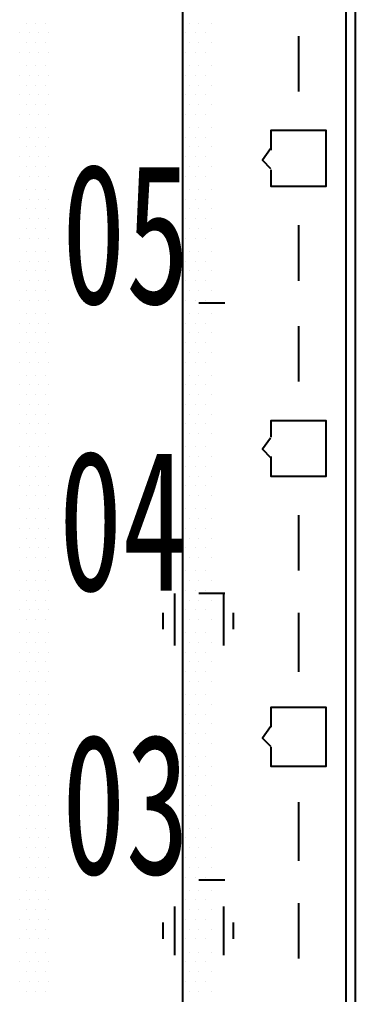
# Model space of a CAD drawing. Header units: metres. Extents: x 17 to 1264, y 17 to 859.
# Drawn here: x 242.06 to 256.89, y 149.32 to 192.4 of the extents above; entities that cross this region are included whole.
import ezdxf

# ---------------------------------------------------------------- set-up
doc = ezdxf.new("R2010")
doc.units = ezdxf.units.M
for name, color, linetype in [('LINES', 7, 'Continuous'), ('POLYLINES', 4, 'Continuous'), ('TEXTS', 3, 'Continuous')]:
    doc.layers.add(name, color=color, linetype=linetype)

msp = doc.modelspace()

# ---------------------------------------------------------------- linework, layer by layer
at = {"layer": 'LINES'}
for p, q in [((256.89, 128.74), (256.89, 731.23)), ((242.35, 192.24), (242.35, 192.24)), ((242.78, 192.24), (242.78, 192.24)), ((243.21, 192.24), (243.21, 192.24)), ((249.55, 192.24), (249.55, 192.24)), ((249.98, 192.24), (249.98, 192.24)), ((250.55, 192.24), (250.55, 192.24)), ((242.06, 191.81), (242.06, 191.81)), ((242.49, 191.81), (242.49, 191.81)), ((242.92, 191.81), (242.92, 191.81)), ((243.35, 191.81), (243.35, 191.81)), ((249.4, 191.81), (249.4, 191.81)), ((249.83, 191.81), (249.83, 191.81)), ((250.27, 191.81), (250.27, 191.81)), ((242.35, 191.38), (242.35, 191.38)), ((242.78, 191.38), (242.78, 191.38)), ((243.21, 191.38), (243.21, 191.38)), ((249.55, 191.38), (249.55, 191.38)), ((249.98, 191.38), (249.98, 191.38)), ((250.55, 191.38), (250.55, 191.38)), ((254.37, 191.66), (254.37, 189.22)), ((242.06, 190.94), (242.06, 190.94)), ((242.49, 190.94), (242.49, 190.94)), ((242.92, 190.94), (242.92, 190.94)), ((243.35, 190.94), (243.35, 190.94)), ((249.4, 190.94), (249.4, 190.94)), ((249.83, 190.94), (249.83, 190.94)), ((250.27, 190.94), (250.27, 190.94)), ((242.35, 190.37), (242.35, 190.37)), ((242.78, 190.37), (242.78, 190.37)), ((243.21, 190.37), (243.21, 190.37)), ((249.55, 190.37), (249.55, 190.37)), ((249.98, 190.37), (249.98, 190.37)), ((250.55, 190.37), (250.55, 190.37)), ((242.06, 189.94), (242.06, 189.94)), ((242.49, 189.94), (242.49, 189.94)), ((242.92, 189.94), (242.92, 189.94)), ((243.35, 189.94), (243.35, 189.94)), ((249.4, 189.94), (249.4, 189.94)), ((249.83, 189.94), (249.83, 189.94)), ((250.27, 189.94), (250.27, 189.94)), ((242.35, 189.5), (242.35, 189.5)), ((242.78, 189.5), (242.78, 189.5)), ((243.21, 189.5), (243.21, 189.5)), ((249.55, 189.5), (249.55, 189.5)), ((249.98, 189.5), (249.98, 189.5)), ((250.55, 189.5), (250.55, 189.5)), ((242.06, 189.07), (242.06, 189.07)), ((242.49, 189.07), (242.49, 189.07)), ((242.92, 189.07), (242.92, 189.07)), ((243.35, 189.07), (243.35, 189.07)), ((249.4, 189.07), (249.4, 189.07)), ((249.83, 189.07), (249.83, 189.07)), ((250.27, 189.07), (250.27, 189.07)), ((242.35, 188.64), (242.35, 188.64)), ((242.78, 188.64), (242.78, 188.64)), ((243.21, 188.64), (243.21, 188.64)), ((249.55, 188.64), (249.55, 188.64)), ((249.98, 188.64), (249.98, 188.64)), ((250.55, 188.64), (250.55, 188.64)), ((242.06, 188.21), (242.06, 188.21)), ((242.49, 188.21), (242.49, 188.21)), ((242.92, 188.21), (242.92, 188.21)), ((243.35, 188.21), (243.35, 188.21)), ((249.4, 188.21), (249.4, 188.21)), ((249.83, 188.21), (249.83, 188.21)), ((250.27, 188.21), (250.27, 188.21)), ((242.35, 187.63), (242.35, 187.63)), ((242.78, 187.63), (242.78, 187.63)), ((243.21, 187.63), (243.21, 187.63)), ((249.55, 187.63), (249.55, 187.63)), ((249.98, 187.63), (249.98, 187.63)), ((250.55, 187.63), (250.55, 187.63)), ((242.06, 187.2), (242.06, 187.2)), ((242.49, 187.2), (242.49, 187.2)), ((242.92, 187.2), (242.92, 187.2)), ((243.35, 187.2), (243.35, 187.2)), ((249.4, 187.2), (249.4, 187.2)), ((249.83, 187.2), (249.83, 187.2)), ((250.27, 187.2), (250.27, 187.2)), ((242.35, 186.77), (242.35, 186.77)), ((242.78, 186.77), (242.78, 186.77)), ((243.21, 186.77), (243.21, 186.77)), ((249.55, 186.77), (249.55, 186.77)), ((249.98, 186.77), (249.98, 186.77)), ((250.55, 186.77), (250.55, 186.77)), ((242.06, 186.34), (242.06, 186.34)), ((242.49, 186.34), (242.49, 186.34)), ((242.92, 186.34), (242.92, 186.34)), ((243.35, 186.34), (243.35, 186.34)), ((249.4, 186.34), (249.4, 186.34)), ((249.83, 186.34), (249.83, 186.34)), ((250.27, 186.34), (250.27, 186.34)), ((242.35, 185.9), (242.35, 185.9)), ((242.78, 185.9), (242.78, 185.9)), ((243.21, 185.9), (243.21, 185.9)), ((249.55, 185.9), (249.55, 185.9)), ((249.98, 185.9), (249.98, 185.9)), ((250.55, 185.9), (250.55, 185.9)), ((242.06, 185.47), (242.06, 185.47)), ((242.49, 185.47), (242.49, 185.47)), ((242.92, 185.47), (242.92, 185.47)), ((243.35, 185.47), (243.35, 185.47)), ((249.4, 185.47), (249.4, 185.47)), ((249.83, 185.47), (249.83, 185.47)), ((250.27, 185.47), (250.27, 185.47)), ((242.35, 184.9), (242.35, 184.9)), ((242.78, 184.9), (242.78, 184.9)), ((243.21, 184.9), (243.21, 184.9)), ((249.55, 184.9), (249.55, 184.9)), ((249.98, 184.9), (249.98, 184.9)), ((250.55, 184.9), (250.55, 184.9)), ((242.06, 184.46), (242.06, 184.46)), ((242.49, 184.46), (242.49, 184.46)), ((242.92, 184.46), (242.92, 184.46)), ((243.35, 184.46), (243.35, 184.46)), ((249.4, 184.46), (249.4, 184.46)), ((249.83, 184.46), (249.83, 184.46)), ((250.27, 184.46), (250.27, 184.46)), ((242.35, 184.03), (242.35, 184.03)), ((242.78, 184.03), (242.78, 184.03)), ((243.21, 184.03), (243.21, 184.03)), ((249.55, 184.03), (249.55, 184.03)), ((249.98, 184.03), (249.98, 184.03)), ((250.55, 184.03), (250.55, 184.03)), ((242.06, 183.6), (242.06, 183.6)), ((242.49, 183.6), (242.49, 183.6)), ((242.92, 183.6), (242.92, 183.6)), ((243.35, 183.6), (243.35, 183.6)), ((249.4, 183.6), (249.4, 183.6)), ((249.83, 183.6), (249.83, 183.6)), ((250.27, 183.6), (250.27, 183.6)), ((242.35, 183.17), (242.35, 183.17)), ((242.78, 183.17), (242.78, 183.17)), ((243.21, 183.17), (243.21, 183.17)), ((249.55, 183.17), (249.55, 183.17)), ((249.98, 183.17), (249.98, 183.17)), ((250.55, 183.17), (250.55, 183.17)), ((254.37, 183.31), (254.37, 180.86)), ((242.06, 182.74), (242.06, 182.74)), ((242.49, 182.74), (242.49, 182.74)), ((242.92, 182.74), (242.92, 182.74)), ((243.35, 182.74), (243.35, 182.74)), ((249.4, 182.74), (249.4, 182.74)), ((249.83, 182.74), (249.83, 182.74)), ((250.27, 182.74), (250.27, 182.74)), ((242.35, 182.16), (242.35, 182.16)), ((242.78, 182.16), (242.78, 182.16)), ((243.21, 182.16), (243.21, 182.16)), ((249.55, 182.16), (249.55, 182.16)), ((249.98, 182.16), (249.98, 182.16)), ((250.55, 182.16), (250.55, 182.16)), ((242.06, 181.73), (242.06, 181.73)), ((242.49, 181.73), (242.49, 181.73)), ((242.92, 181.73), (242.92, 181.73)), ((243.35, 181.73), (243.35, 181.73)), ((249.4, 181.73), (249.4, 181.73)), ((249.83, 181.73), (249.83, 181.73)), ((250.27, 181.73), (250.27, 181.73)), ((242.35, 181.3), (242.35, 181.3)), ((242.78, 181.3), (242.78, 181.3)), ((243.21, 181.3), (243.21, 181.3)), ((249.55, 181.3), (249.55, 181.3)), ((249.98, 181.3), (249.98, 181.3)), ((250.55, 181.3), (250.55, 181.3)), ((242.06, 180.86), (242.06, 180.86)), ((242.49, 180.86), (242.49, 180.86)), ((242.92, 180.86), (242.92, 180.86)), ((243.35, 180.86), (243.35, 180.86)), ((249.4, 180.86), (249.4, 180.86)), ((249.83, 180.86), (249.83, 180.86)), ((250.27, 180.86), (250.27, 180.86)), ((242.35, 180.43), (242.35, 180.43)), ((242.78, 180.43), (242.78, 180.43)), ((243.21, 180.43), (243.21, 180.43)), ((249.55, 180.43), (249.55, 180.43)), ((249.98, 180.43), (249.98, 180.43)), ((250.55, 180.43), (250.55, 180.43)), ((242.06, 180), (242.06, 180)), ((242.49, 180), (242.49, 180)), ((242.92, 180), (242.92, 180)), ((243.35, 180), (243.35, 180)), ((249.4, 180), (249.4, 180)), ((249.83, 180), (249.83, 180)), ((251.13, 179.86), (249.98, 179.86)), ((250.27, 180), (250.27, 180)), ((242.35, 179.42), (242.35, 179.42)), ((242.78, 179.42), (242.78, 179.42)), ((243.21, 179.42), (243.21, 179.42)), ((249.55, 179.42), (249.55, 179.42)), ((249.98, 179.42), (249.98, 179.42)), ((250.55, 179.42), (250.55, 179.42)), ((242.06, 178.99), (242.06, 178.99)), ((242.49, 178.99), (242.49, 178.99)), ((242.92, 178.99), (242.92, 178.99)), ((243.35, 178.99), (243.35, 178.99)), ((249.4, 178.99), (249.4, 178.99)), ((249.83, 178.99), (249.83, 178.99)), ((250.27, 178.99), (250.27, 178.99)), ((254.37, 178.85), (254.37, 176.4)), ((242.35, 178.56), (242.35, 178.56)), ((242.78, 178.56), (242.78, 178.56)), ((243.21, 178.56), (243.21, 178.56)), ((249.55, 178.56), (249.55, 178.56)), ((249.98, 178.56), (249.98, 178.56)), ((250.55, 178.56), (250.55, 178.56)), ((242.06, 178.13), (242.06, 178.13)), ((242.49, 178.13), (242.49, 178.13)), ((242.92, 178.13), (242.92, 178.13)), ((243.35, 178.13), (243.35, 178.13)), ((249.4, 178.13), (249.4, 178.13)), ((249.83, 178.13), (249.83, 178.13)), ((250.27, 178.13), (250.27, 178.13)), ((242.35, 177.7), (242.35, 177.7)), ((242.78, 177.7), (242.78, 177.7)), ((243.21, 177.7), (243.21, 177.7)), ((249.55, 177.7), (249.55, 177.7)), ((249.98, 177.7), (249.98, 177.7)), ((250.55, 177.7), (250.55, 177.7)), ((242.06, 177.26), (242.06, 177.26)), ((242.49, 177.26), (242.49, 177.26)), ((242.92, 177.26), (242.92, 177.26)), ((243.35, 177.26), (243.35, 177.26)), ((249.4, 177.26), (249.4, 177.26)), ((249.83, 177.26), (249.83, 177.26)), ((250.27, 177.26), (250.27, 177.26)), ((242.35, 176.69), (242.35, 176.69)), ((242.78, 176.69), (242.78, 176.69)), ((243.21, 176.69), (243.21, 176.69)), ((249.55, 176.69), (249.55, 176.69)), ((249.98, 176.69), (249.98, 176.69)), ((250.55, 176.69), (250.55, 176.69)), ((242.06, 176.26), (242.06, 176.26)), ((242.49, 176.26), (242.49, 176.26)), ((242.92, 176.26), (242.92, 176.26)), ((243.35, 176.26), (243.35, 176.26)), ((249.4, 176.26), (249.4, 176.26)), ((249.83, 176.26), (249.83, 176.26)), ((250.27, 176.26), (250.27, 176.26)), ((242.35, 175.82), (242.35, 175.82)), ((242.78, 175.82), (242.78, 175.82)), ((243.21, 175.82), (243.21, 175.82)), ((249.55, 175.82), (249.55, 175.82)), ((249.98, 175.82), (249.98, 175.82)), ((250.55, 175.82), (250.55, 175.82)), ((242.06, 175.39), (242.06, 175.39)), ((242.49, 175.39), (242.49, 175.39)), ((242.92, 175.39), (242.92, 175.39)), ((243.35, 175.39), (243.35, 175.39)), ((249.4, 175.39), (249.4, 175.39)), ((249.83, 175.39), (249.83, 175.39)), ((250.27, 175.39), (250.27, 175.39)), ((242.35, 174.96), (242.35, 174.96)), ((242.78, 174.96), (242.78, 174.96)), ((243.21, 174.96), (243.21, 174.96)), ((249.55, 174.96), (249.55, 174.96)), ((249.98, 174.96), (249.98, 174.96)), ((250.55, 174.96), (250.55, 174.96)), ((242.06, 174.53), (242.06, 174.53)), ((242.49, 174.53), (242.49, 174.53)), ((242.92, 174.53), (242.92, 174.53)), ((243.35, 174.53), (243.35, 174.53)), ((249.4, 174.53), (249.4, 174.53)), ((249.83, 174.53), (249.83, 174.53)), ((250.27, 174.53), (250.27, 174.53)), ((242.35, 174.1), (242.35, 174.1)), ((242.78, 174.1), (242.78, 174.1)), ((243.21, 174.1), (243.21, 174.1)), ((249.55, 174.1), (249.55, 174.1)), ((249.98, 174.1), (249.98, 174.1)), ((250.55, 174.1), (250.55, 174.1)), ((242.06, 173.52), (242.06, 173.52)), ((242.49, 173.52), (242.49, 173.52)), ((242.92, 173.52), (242.92, 173.52)), ((243.35, 173.52), (243.35, 173.52)), ((249.4, 173.52), (249.4, 173.52)), ((249.83, 173.52), (249.83, 173.52)), ((250.27, 173.52), (250.27, 173.52)), ((242.35, 173.09), (242.35, 173.09)), ((242.78, 173.09), (242.78, 173.09)), ((243.21, 173.09), (243.21, 173.09)), ((249.55, 173.09), (249.55, 173.09)), ((249.98, 173.09), (249.98, 173.09)), ((250.55, 173.09), (250.55, 173.09)), ((242.06, 172.66), (242.06, 172.66)), ((242.49, 172.66), (242.49, 172.66)), ((242.92, 172.66), (242.92, 172.66)), ((243.35, 172.66), (243.35, 172.66)), ((249.4, 172.66), (249.4, 172.66)), ((249.83, 172.66), (249.83, 172.66)), ((250.27, 172.66), (250.27, 172.66)), ((242.35, 172.22), (242.35, 172.22)), ((242.78, 172.22), (242.78, 172.22)), ((243.21, 172.22), (243.21, 172.22)), ((249.55, 172.22), (249.55, 172.22)), ((249.98, 172.22), (249.98, 172.22)), ((250.55, 172.22), (250.55, 172.22)), ((242.06, 171.79), (242.06, 171.79)), ((242.49, 171.79), (242.49, 171.79)), ((242.92, 171.79), (242.92, 171.79)), ((243.35, 171.79), (243.35, 171.79)), ((249.4, 171.79), (249.4, 171.79)), ((249.83, 171.79), (249.83, 171.79)), ((250.27, 171.79), (250.27, 171.79)), ((242.35, 171.36), (242.35, 171.36)), ((242.78, 171.36), (242.78, 171.36)), ((243.21, 171.36), (243.21, 171.36)), ((249.55, 171.36), (249.55, 171.36)), ((249.98, 171.36), (249.98, 171.36)), ((250.55, 171.36), (250.55, 171.36)), ((242.06, 170.78), (242.06, 170.78)), ((242.49, 170.78), (242.49, 170.78)), ((242.92, 170.78), (242.92, 170.78)), ((243.35, 170.78), (243.35, 170.78)), ((249.4, 170.78), (249.4, 170.78)), ((249.83, 170.78), (249.83, 170.78)), ((250.27, 170.78), (250.27, 170.78)), ((242.35, 170.35), (242.35, 170.35)), ((242.78, 170.35), (242.78, 170.35)), ((243.21, 170.35), (243.21, 170.35)), ((249.55, 170.35), (249.55, 170.35)), ((249.98, 170.35), (249.98, 170.35)), ((250.55, 170.35), (250.55, 170.35)), ((254.37, 170.5), (254.37, 168.05)), ((242.06, 169.92), (242.06, 169.92)), ((242.49, 169.92), (242.49, 169.92)), ((242.92, 169.92), (242.92, 169.92)), ((243.35, 169.92), (243.35, 169.92)), ((249.4, 169.92), (249.4, 169.92)), ((249.83, 169.92), (249.83, 169.92)), ((250.27, 169.92), (250.27, 169.92)), ((242.35, 169.49), (242.35, 169.49)), ((242.78, 169.49), (242.78, 169.49)), ((243.21, 169.49), (243.21, 169.49)), ((249.55, 169.49), (249.55, 169.49)), ((249.98, 169.49), (249.98, 169.49)), ((250.55, 169.49), (250.55, 169.49)), ((242.06, 169.06), (242.06, 169.06)), ((242.49, 169.06), (242.49, 169.06)), ((242.92, 169.06), (242.92, 169.06)), ((243.35, 169.06), (243.35, 169.06)), ((249.4, 169.06), (249.4, 169.06)), ((249.83, 169.06), (249.83, 169.06)), ((250.27, 169.06), (250.27, 169.06)), ((242.35, 168.62), (242.35, 168.62)), ((242.78, 168.62), (242.78, 168.62)), ((243.21, 168.62), (243.21, 168.62)), ((249.55, 168.62), (249.55, 168.62)), ((249.98, 168.62), (249.98, 168.62)), ((250.55, 168.62), (250.55, 168.62)), ((242.06, 168.05), (242.06, 168.05)), ((242.49, 168.05), (242.49, 168.05)), ((242.92, 168.05), (242.92, 168.05)), ((243.35, 168.05), (243.35, 168.05)), ((249.4, 168.05), (249.4, 168.05)), ((249.83, 168.05), (249.83, 168.05)), ((250.27, 168.05), (250.27, 168.05)), ((242.35, 167.62), (242.35, 167.62)), ((242.78, 167.62), (242.78, 167.62)), ((243.21, 167.62), (243.21, 167.62)), ((249.55, 167.62), (249.55, 167.62)), ((249.98, 167.62), (249.98, 167.62)), ((250.55, 167.62), (250.55, 167.62)), ((242.06, 167.18), (242.06, 167.18)), ((242.49, 167.18), (242.49, 167.18)), ((242.92, 167.18), (242.92, 167.18)), ((243.35, 167.18), (243.35, 167.18)), ((249.4, 167.18), (249.4, 167.18)), ((249.83, 167.18), (249.83, 167.18)), ((250.27, 167.18), (250.27, 167.18)), ((242.35, 166.75), (242.35, 166.75)), ((242.78, 166.75), (242.78, 166.75)), ((243.21, 166.75), (243.21, 166.75)), ((248.9, 167.04), (248.9, 164.74)), ((249.55, 166.75), (249.55, 166.75)), ((251.13, 167.04), (249.98, 167.04)), ((249.98, 166.75), (249.98, 166.75)), ((250.55, 166.75), (250.55, 166.75)), ((251.06, 167.04), (251.06, 164.74)), ((242.06, 166.32), (242.06, 166.32)), ((242.49, 166.32), (242.49, 166.32)), ((242.92, 166.32), (242.92, 166.32)), ((243.35, 166.32), (243.35, 166.32)), ((249.4, 166.32), (249.4, 166.32)), ((249.83, 166.32), (249.83, 166.32)), ((250.27, 166.32), (250.27, 166.32)), ((242.35, 165.89), (242.35, 165.89)), ((242.78, 165.89), (242.78, 165.89)), ((243.21, 165.89), (243.21, 165.89)), ((248.39, 166.18), (248.39, 165.46)), ((249.55, 165.89), (249.55, 165.89)), ((249.98, 165.89), (249.98, 165.89)), ((250.55, 165.89), (250.55, 165.89)), ((251.49, 166.18), (251.49, 165.46)), ((254.37, 166.18), (254.37, 163.58)), ((242.06, 165.31), (242.06, 165.31)), ((242.49, 165.31), (242.49, 165.31)), ((242.92, 165.31), (242.92, 165.31)), ((243.35, 165.31), (243.35, 165.31)), ((249.4, 165.31), (249.4, 165.31)), ((249.83, 165.31), (249.83, 165.31)), ((250.27, 165.31), (250.27, 165.31)), ((242.35, 164.88), (242.35, 164.88)), ((242.78, 164.88), (242.78, 164.88)), ((243.21, 164.88), (243.21, 164.88)), ((249.55, 164.88), (249.55, 164.88)), ((249.98, 164.88), (249.98, 164.88)), ((250.55, 164.88), (250.55, 164.88)), ((242.06, 164.45), (242.06, 164.45)), ((242.49, 164.45), (242.49, 164.45)), ((242.92, 164.45), (242.92, 164.45)), ((243.35, 164.45), (243.35, 164.45)), ((249.4, 164.45), (249.4, 164.45)), ((249.83, 164.45), (249.83, 164.45)), ((250.27, 164.45), (250.27, 164.45)), ((242.35, 164.02), (242.35, 164.02)), ((242.78, 164.02), (242.78, 164.02)), ((243.21, 164.02), (243.21, 164.02)), ((249.55, 164.02), (249.55, 164.02)), ((249.98, 164.02), (249.98, 164.02)), ((250.55, 164.02), (250.55, 164.02)), ((242.06, 163.58), (242.06, 163.58)), ((242.49, 163.58), (242.49, 163.58)), ((242.92, 163.58), (242.92, 163.58)), ((243.35, 163.58), (243.35, 163.58)), ((249.4, 163.58), (249.4, 163.58)), ((249.83, 163.58), (249.83, 163.58)), ((250.27, 163.58), (250.27, 163.58)), ((242.35, 163.15), (242.35, 163.15)), ((242.78, 163.15), (242.78, 163.15)), ((243.21, 163.15), (243.21, 163.15)), ((249.55, 163.15), (249.55, 163.15)), ((249.98, 163.15), (249.98, 163.15)), ((250.55, 163.15), (250.55, 163.15)), ((242.06, 162.58), (242.06, 162.58)), ((242.49, 162.58), (242.49, 162.58)), ((242.92, 162.58), (242.92, 162.58)), ((243.35, 162.58), (243.35, 162.58)), ((249.4, 162.58), (249.4, 162.58)), ((249.83, 162.58), (249.83, 162.58)), ((250.27, 162.58), (250.27, 162.58)), ((242.35, 162.14), (242.35, 162.14)), ((242.78, 162.14), (242.78, 162.14)), ((243.21, 162.14), (243.21, 162.14)), ((249.55, 162.14), (249.55, 162.14)), ((249.98, 162.14), (249.98, 162.14)), ((250.55, 162.14), (250.55, 162.14)), ((242.06, 161.71), (242.06, 161.71)), ((242.49, 161.71), (242.49, 161.71)), ((242.92, 161.71), (242.92, 161.71)), ((243.35, 161.71), (243.35, 161.71)), ((249.4, 161.71), (249.4, 161.71)), ((249.83, 161.71), (249.83, 161.71)), ((250.27, 161.71), (250.27, 161.71)), ((242.35, 161.28), (242.35, 161.28)), ((242.78, 161.28), (242.78, 161.28)), ((243.21, 161.28), (243.21, 161.28)), ((249.55, 161.28), (249.55, 161.28)), ((249.98, 161.28), (249.98, 161.28)), ((250.55, 161.28), (250.55, 161.28)), ((242.06, 160.85), (242.06, 160.85)), ((242.49, 160.85), (242.49, 160.85)), ((242.92, 160.85), (242.92, 160.85)), ((243.35, 160.85), (243.35, 160.85)), ((249.4, 160.85), (249.4, 160.85)), ((249.83, 160.85), (249.83, 160.85)), ((250.27, 160.85), (250.27, 160.85)), ((242.35, 160.42), (242.35, 160.42)), ((242.78, 160.42), (242.78, 160.42)), ((243.21, 160.42), (243.21, 160.42)), ((249.55, 160.42), (249.55, 160.42)), ((249.98, 160.42), (249.98, 160.42)), ((250.55, 160.42), (250.55, 160.42)), ((242.06, 159.84), (242.06, 159.84)), ((242.49, 159.84), (242.49, 159.84)), ((242.92, 159.84), (242.92, 159.84)), ((243.35, 159.84), (243.35, 159.84)), ((249.4, 159.84), (249.4, 159.84)), ((249.83, 159.84), (249.83, 159.84)), ((250.27, 159.84), (250.27, 159.84)), ((242.35, 159.41), (242.35, 159.41)), ((242.78, 159.41), (242.78, 159.41)), ((243.21, 159.41), (243.21, 159.41)), ((249.55, 159.41), (249.55, 159.41)), ((249.98, 159.41), (249.98, 159.41)), ((250.55, 159.41), (250.55, 159.41)), ((242.06, 158.98), (242.06, 158.98)), ((242.49, 158.98), (242.49, 158.98)), ((242.92, 158.98), (242.92, 158.98)), ((243.35, 158.98), (243.35, 158.98)), ((249.4, 158.98), (249.4, 158.98)), ((249.83, 158.98), (249.83, 158.98)), ((250.27, 158.98), (250.27, 158.98)), ((242.35, 158.54), (242.35, 158.54)), ((242.78, 158.54), (242.78, 158.54)), ((243.21, 158.54), (243.21, 158.54)), ((249.55, 158.54), (249.55, 158.54)), ((249.98, 158.54), (249.98, 158.54)), ((250.55, 158.54), (250.55, 158.54)), ((242.06, 158.11), (242.06, 158.11)), ((242.49, 158.11), (242.49, 158.11)), ((242.92, 158.11), (242.92, 158.11)), ((243.35, 158.11), (243.35, 158.11)), ((249.4, 158.11), (249.4, 158.11)), ((249.83, 158.11), (249.83, 158.11)), ((250.27, 158.11), (250.27, 158.11)), ((242.35, 157.68), (242.35, 157.68)), ((242.78, 157.68), (242.78, 157.68)), ((243.21, 157.68), (243.21, 157.68)), ((249.55, 157.68), (249.55, 157.68)), ((249.98, 157.68), (249.98, 157.68)), ((250.55, 157.68), (250.55, 157.68)), ((254.37, 157.82), (254.37, 155.23)), ((242.06, 157.25), (242.06, 157.25)), ((242.49, 157.25), (242.49, 157.25)), ((242.92, 157.25), (242.92, 157.25)), ((243.35, 157.25), (243.35, 157.25)), ((249.4, 157.25), (249.4, 157.25)), ((249.83, 157.25), (249.83, 157.25)), ((250.27, 157.25), (250.27, 157.25)), ((242.35, 156.67), (242.35, 156.67)), ((242.78, 156.67), (242.78, 156.67)), ((243.21, 156.67), (243.21, 156.67)), ((249.55, 156.67), (249.55, 156.67)), ((249.98, 156.67), (249.98, 156.67)), ((250.55, 156.67), (250.55, 156.67)), ((242.06, 156.24), (242.06, 156.24)), ((242.49, 156.24), (242.49, 156.24)), ((242.92, 156.24), (242.92, 156.24)), ((243.35, 156.24), (243.35, 156.24)), ((249.4, 156.24), (249.4, 156.24)), ((249.83, 156.24), (249.83, 156.24)), ((250.27, 156.24), (250.27, 156.24)), ((242.35, 155.81), (242.35, 155.81)), ((242.78, 155.81), (242.78, 155.81)), ((243.21, 155.81), (243.21, 155.81)), ((249.55, 155.81), (249.55, 155.81)), ((249.98, 155.81), (249.98, 155.81)), ((250.55, 155.81), (250.55, 155.81)), ((242.06, 155.38), (242.06, 155.38)), ((242.49, 155.38), (242.49, 155.38)), ((242.92, 155.38), (242.92, 155.38)), ((243.35, 155.38), (243.35, 155.38)), ((249.4, 155.38), (249.4, 155.38)), ((249.83, 155.38), (249.83, 155.38)), ((250.27, 155.38), (250.27, 155.38)), ((242.35, 154.94), (242.35, 154.94)), ((242.78, 154.94), (242.78, 154.94)), ((243.21, 154.94), (243.21, 154.94)), ((249.55, 154.94), (249.55, 154.94)), ((249.98, 154.94), (249.98, 154.94)), ((250.55, 154.94), (250.55, 154.94)), ((242.06, 154.51), (242.06, 154.51)), ((242.49, 154.51), (242.49, 154.51)), ((242.92, 154.51), (242.92, 154.51)), ((243.35, 154.51), (243.35, 154.51)), ((249.4, 154.51), (249.4, 154.51)), ((249.83, 154.51), (249.83, 154.51)), ((251.13, 154.37), (249.98, 154.37)), ((250.27, 154.51), (250.27, 154.51)), ((242.35, 153.94), (242.35, 153.94)), ((242.78, 153.94), (242.78, 153.94)), ((243.21, 153.94), (243.21, 153.94)), ((249.55, 153.94), (249.55, 153.94)), ((249.98, 153.94), (249.98, 153.94)), ((250.55, 153.94), (250.55, 153.94)), ((242.06, 153.5), (242.06, 153.5)), ((242.49, 153.5), (242.49, 153.5)), ((242.92, 153.5), (242.92, 153.5)), ((243.35, 153.5), (243.35, 153.5)), ((249.4, 153.5), (249.4, 153.5)), ((249.83, 153.5), (249.83, 153.5)), ((250.27, 153.5), (250.27, 153.5)), ((254.37, 153.36), (254.37, 150.91)), ((242.35, 153.07), (242.35, 153.07)), ((242.78, 153.07), (242.78, 153.07)), ((243.21, 153.07), (243.21, 153.07)), ((248.9, 153.22), (248.9, 151.06)), ((249.55, 153.07), (249.55, 153.07)), ((249.98, 153.07), (249.98, 153.07)), ((250.55, 153.07), (250.55, 153.07)), ((251.06, 153.22), (251.06, 151.06)), ((242.06, 152.64), (242.06, 152.64)), ((242.49, 152.64), (242.49, 152.64)), ((242.92, 152.64), (242.92, 152.64)), ((243.35, 152.64), (243.35, 152.64)), ((248.39, 152.5), (248.39, 151.78)), ((249.4, 152.64), (249.4, 152.64)), ((249.83, 152.64), (249.83, 152.64)), ((250.27, 152.64), (250.27, 152.64)), ((251.49, 152.5), (251.49, 151.78)), ((242.35, 152.21), (242.35, 152.21)), ((242.78, 152.21), (242.78, 152.21)), ((243.21, 152.21), (243.21, 152.21)), ((249.55, 152.21), (249.55, 152.21)), ((249.98, 152.21), (249.98, 152.21)), ((250.55, 152.21), (250.55, 152.21)), ((242.06, 151.78), (242.06, 151.78)), ((242.49, 151.78), (242.49, 151.78)), ((242.92, 151.78), (242.92, 151.78)), ((243.35, 151.78), (243.35, 151.78)), ((249.4, 151.78), (249.4, 151.78)), ((249.83, 151.78), (249.83, 151.78)), ((250.27, 151.78), (250.27, 151.78)), ((242.35, 151.2), (242.35, 151.2)), ((242.78, 151.2), (242.78, 151.2)), ((243.21, 151.2), (243.21, 151.2)), ((249.55, 151.2), (249.55, 151.2)), ((249.98, 151.2), (249.98, 151.2)), ((250.55, 151.2), (250.55, 151.2)), ((242.06, 150.77), (242.06, 150.77)), ((242.49, 150.77), (242.49, 150.77)), ((242.92, 150.77), (242.92, 150.77)), ((243.35, 150.77), (243.35, 150.77)), ((249.4, 150.77), (249.4, 150.77)), ((249.83, 150.77), (249.83, 150.77)), ((250.27, 150.77), (250.27, 150.77)), ((242.35, 150.34), (242.35, 150.34)), ((242.78, 150.34), (242.78, 150.34)), ((243.21, 150.34), (243.21, 150.34)), ((249.55, 150.34), (249.55, 150.34)), ((249.98, 150.34), (249.98, 150.34)), ((250.55, 150.34), (250.55, 150.34)), ((242.06, 149.9), (242.06, 149.9)), ((242.49, 149.9), (242.49, 149.9)), ((242.92, 149.9), (242.92, 149.9)), ((243.35, 149.9), (243.35, 149.9)), ((249.4, 149.9), (249.4, 149.9)), ((249.83, 149.9), (249.83, 149.9)), ((250.27, 149.9), (250.27, 149.9)), ((242.35, 149.47), (242.35, 149.47)), ((242.78, 149.47), (242.78, 149.47)), ((243.21, 149.47), (243.21, 149.47)), ((249.55, 149.47), (249.55, 149.47)), ((249.98, 149.47), (249.98, 149.47)), ((250.55, 149.47), (250.55, 149.47))]:
    msp.add_line(p, q, dxfattribs=at)
at = {"layer": 'POLYLINES'}
for points in [[(249.26, 731.23), (249.26, 587.66), (249.26, 128.74)], [(256.46, 713.81), (256.46, 573.12), (256.46, 128.74)], [(253.15, 185.76), (253.15, 185.04), (255.59, 185.04), (255.59, 187.49), (253.15, 187.49), (253.15, 186.62)], [(253.14, 186.68), (252.79, 186.18), (253.14, 185.82)], [(253.15, 173.09), (253.15, 172.22), (255.59, 172.22), (255.59, 174.67), (253.15, 174.67), (253.15, 173.95)], [(253.14, 173.91), (252.79, 173.41), (253.14, 173.05)], [(253.15, 160.27), (253.15, 159.41), (255.59, 159.41), (255.59, 162), (253.15, 162), (253.15, 161.14)], [(253.14, 161.15), (252.79, 160.65), (253.14, 160.29)]]:
    msp.add_lwpolyline(points, dxfattribs=at)

# ---------------------------------------------------------------- texts
at = {"layer": 'TEXTS', "width": 0.666667}
for s, p in [('05', (243.93, 179.84)), ('04', (243.79, 167.17)), ('03', (243.93, 154.64))]:
    msp.add_text(s, height=6.21, dxfattribs=at).set_placement(p)

doc.saveas('drawing.dxf')
